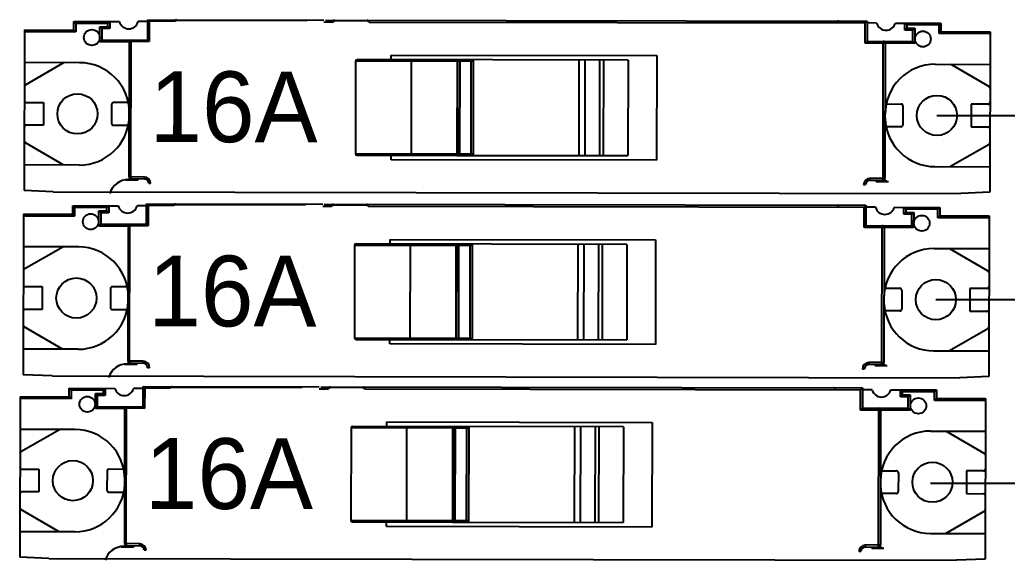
# Model space of a CAD drawing. Extents: x -4780 to 4154, y -1673 to 3208.
# Drawn here: x 2666.8 to 2848.9, y 2453.2 to 2552.8 of the extents above; entities that cross this region are included whole.
import ezdxf

# ---------------------------------------------------------------- set-up
doc = ezdxf.new("R2010")
doc.units = 0
doc.header["$MEASUREMENT"] = 0
doc.layers.add('Unifilar', color=255, linetype='Continuous')
doc.styles.add('PADRÃO', font='', dxfattribs={"height": 0.2})
doc.styles.get('PADRÃO').set_extended_font_data('AvantGarde Bk BT')

msp = doc.modelspace()

# ---------------------------------------------------------------- linework, layer by layer
at = {"color": 7, "linetype": 'Continuous'}
for p, q in [((2690.433, 2549.056), (2690.44, 2552.792)), ((2690.44, 2552.792), (2722.915, 2552.732)), ((2690.44, 2552.792), (2690.719, 2552.512)), ((2719.743, 2552.598), (2695.748, 2552.643)), ((2723.194, 2552.731), (2823.063, 2552.547)), ((2724.731, 2552.729), (2724.521, 2552.38)), ((2724.87, 2552.589), (2724.521, 2552.38)), ((2730.946, 2552.577), (2724.87, 2552.589)), ((2731.295, 2552.367), (2731.086, 2552.717)), ((2822.713, 2552.198), (2823.063, 2552.547)), ((2823.063, 2552.547), (2823.056, 2548.81)), ((2667.739, 2550.913), (2667.684, 2521.337)), ((2667.739, 2550.913), (2676.818, 2550.897)), ((2676.818, 2550.897), (2676.821, 2552.468)), ((2677.167, 2550.547), (2676.818, 2550.897)), ((2676.821, 2552.468), (2685.226, 2552.452)), ((2677.17, 2552.118), (2676.821, 2552.468)), ((2677.17, 2552.118), (2677.167, 2550.547)), ((2683.106, 2552.107), (2677.17, 2552.118)), ((2681.633, 2548.723), (2681.638, 2551.516)), ((2681.638, 2551.516), (2683.105, 2551.514)), ((2681.638, 2551.516), (2681.987, 2551.166)), ((2681.987, 2551.166), (2681.983, 2549.071)), ((2683.453, 2551.164), (2681.987, 2551.166)), ((2683.105, 2551.514), (2683.106, 2552.107)), ((2683.105, 2551.514), (2683.453, 2551.164)), ((2683.106, 2552.107), (2683.456, 2552.456)), ((2683.456, 2552.456), (2683.453, 2551.164)), ((2690.439, 2552.443), (2688.67, 2552.446)), ((2690.719, 2552.512), (2690.712, 2548.776)), ((2695.468, 2552.503), (2690.719, 2552.512)), ((2722.914, 2552.383), (2724.521, 2552.38)), ((2731.295, 2552.367), (2822.713, 2552.198)), ((2822.707, 2548.462), (2822.713, 2552.198)), ((2824.833, 2552.194), (2823.063, 2552.198)), ((2828.277, 2552.188), (2836.681, 2552.172)), ((2830.044, 2550.893), (2830.046, 2552.185)), ((2830.394, 2551.241), (2830.044, 2550.893)), ((2831.511, 2550.89), (2830.044, 2550.893)), ((2830.046, 2552.185), (2830.395, 2551.835)), ((2830.395, 2551.835), (2830.394, 2551.241)), ((2830.394, 2551.241), (2831.861, 2551.238)), ((2836.331, 2551.824), (2830.395, 2551.835)), ((2831.507, 2548.795), (2831.511, 2550.89)), ((2831.861, 2551.238), (2831.511, 2550.89)), ((2831.861, 2551.238), (2831.855, 2548.445)), ((2836.328, 2550.252), (2836.331, 2551.824)), ((2836.331, 2551.824), (2836.681, 2552.172)), ((2836.681, 2552.172), (2836.678, 2550.601)), ((2677.167, 2550.547), (2667.738, 2550.564)), ((2681.633, 2548.723), (2681.983, 2549.071)), ((2681.983, 2549.071), (2690.433, 2549.056)), ((2687.314, 2523.865), (2687.36, 2549.061)), ((2690.712, 2548.776), (2690.433, 2549.056)), ((2836.328, 2550.252), (2836.678, 2550.601)), ((2845.757, 2550.235), (2836.328, 2550.252)), ((2836.678, 2550.601), (2845.757, 2550.584)), ((2845.757, 2550.584), (2845.703, 2521.008)), ((2687.08, 2548.713), (2681.633, 2548.723)), ((2687.034, 2523.865), (2687.08, 2548.783)), ((2690.712, 2548.776), (2687.08, 2548.783)), ((2822.707, 2548.462), (2823.056, 2548.81)), ((2831.855, 2548.445), (2822.707, 2548.462)), ((2823.056, 2548.81), (2831.507, 2548.795)), ((2826.013, 2523.608), (2826.059, 2548.805)), ((2826.408, 2548.455), (2826.362, 2523.607)), ((2831.855, 2548.445), (2831.507, 2548.795)), ((2778.997, 2545.359), (2729.051, 2545.451)), ((2735.333, 2545.439), (2735.335, 2546.277)), ((2735.335, 2546.277), (2784.286, 2546.187)), ((2747.449, 2545.353), (2747.449, 2545.412)), ((2769.943, 2545.375), (2769.91, 2527.776)), ((2771.077, 2527.774), (2771.11, 2545.373)), ((2773.743, 2545.368), (2773.71, 2527.769)), ((2774.478, 2527.768), (2774.51, 2545.367)), ((2778.997, 2545.359), (2778.965, 2527.759)), ((2784.286, 2546.187), (2784.251, 2526.911)), ((2677.855, 2544.889), (2667.728, 2544.907)), ((2667.895, 2540.818), (2674.986, 2544.894)), ((2728.77, 2545.172), (2728.739, 2528.132)), ((2747.541, 2545.137), (2728.77, 2545.172)), ((2739.042, 2528.112), (2739.073, 2545.153)), ((2747.509, 2528.097), (2747.541, 2545.137)), ((2747.604, 2528.097), (2747.636, 2545.137)), ((2750.529, 2545.132), (2747.636, 2545.137)), ((2747.985, 2528.096), (2748.017, 2545.137)), ((2750.036, 2545.133), (2750.004, 2528.092)), ((2750.498, 2528.091), (2750.529, 2545.132)), ((2835.62, 2544.597), (2845.746, 2544.578)), ((2838.488, 2544.592), (2845.564, 2540.489)), ((2668.064, 2537.574), (2671.206, 2537.568)), ((2671.206, 2537.568), (2671.199, 2533.378)), ((2683.777, 2537.195), (2683.77, 2533.704)), ((2686.846, 2537.539), (2684.126, 2537.544)), ((2826.601, 2537.28), (2829.321, 2537.275)), ((2829.669, 2536.926), (2829.663, 2533.434)), ((2842.241, 2537.252), (2842.233, 2533.061)), ((2845.383, 2537.246), (2842.241, 2537.252)), ((2671.199, 2533.378), (2668.056, 2533.383)), ((2684.119, 2533.354), (2686.821, 2533.349)), ((2829.313, 2533.085), (2826.61, 2533.09)), ((2842.233, 2533.061), (2845.376, 2533.055)), ((2674.951, 2526.038), (2667.875, 2530.14)), ((2845.544, 2529.812), (2838.453, 2525.735)), ((2728.739, 2528.132), (2747.509, 2528.097)), ((2729.018, 2527.852), (2747.417, 2527.818)), ((2735.299, 2527.002), (2735.3, 2527.84)), ((2747.417, 2527.822), (2747.417, 2527.881)), ((2747.502, 2527.817), (2778.965, 2527.759)), ((2747.604, 2528.097), (2750.498, 2528.091)), ((2677.82, 2526.032), (2667.693, 2526.051)), ((2784.251, 2526.911), (2735.299, 2527.002)), ((2835.585, 2525.74), (2845.711, 2525.722)), ((2686.894, 2523.524), (2686.894, 2523.352)), ((2686.894, 2523.524), (2689.807, 2523.468)), ((2689.814, 2523.817), (2687.314, 2523.865)), ((2688.64, 2523.491), (2688.639, 2523.219)), ((2689.807, 2523.468), (2689.814, 2523.817)), ((2826.013, 2523.608), (2823.583, 2523.57)), ((2823.583, 2523.57), (2823.588, 2523.221)), ((2826.013, 2523.608), (2826.362, 2523.607)), ((2826.018, 2523.259), (2826.013, 2523.608)), ((2688.639, 2523.219), (2686.393, 2523.223)), ((2690.978, 2522.628), (2690.629, 2522.629)), ((2822.763, 2522.384), (2822.414, 2522.385)), ((2823.588, 2523.221), (2826.501, 2523.266)), ((2824.755, 2523.239), (2824.755, 2522.967)), ((2827.001, 2522.963), (2824.755, 2522.967)), ((2826.501, 2523.266), (2826.501, 2523.094)), ((2673.022, 2521.107), (2667.684, 2521.337)), ((2845.703, 2521.008), (2840.365, 2520.798)), ((2676.612, 2516.961), (2676.615, 2518.533)), ((2676.615, 2518.533), (2685.02, 2518.517)), ((2676.964, 2518.183), (2676.615, 2518.533)), ((2676.964, 2518.183), (2676.961, 2516.612)), ((2682.9, 2518.172), (2676.964, 2518.183)), ((2682.899, 2517.578), (2682.9, 2518.172)), ((2682.9, 2518.172), (2683.25, 2518.521)), ((2683.25, 2518.521), (2683.247, 2517.229)), ((2690.234, 2518.508), (2688.464, 2518.511)), ((2690.227, 2515.12), (2690.234, 2518.857)), ((2690.234, 2518.857), (2722.709, 2518.797)), ((2690.234, 2518.857), (2690.513, 2518.577)), ((2690.513, 2518.577), (2690.506, 2514.841)), ((2695.262, 2518.568), (2690.513, 2518.577)), ((2719.538, 2518.663), (2695.542, 2518.707)), ((2722.709, 2518.448), (2724.315, 2518.445)), ((2722.989, 2518.796), (2822.857, 2518.612)), ((2724.525, 2518.793), (2724.315, 2518.445)), ((2724.664, 2518.653), (2724.315, 2518.445)), ((2730.74, 2518.642), (2724.664, 2518.653)), ((2731.089, 2518.432), (2730.88, 2518.782)), ((2731.089, 2518.432), (2822.508, 2518.263)), ((2822.501, 2514.527), (2822.508, 2518.263)), ((2822.508, 2518.263), (2822.857, 2518.612)), ((2822.857, 2518.612), (2822.851, 2514.875)), ((2824.627, 2518.259), (2822.857, 2518.262)), ((2828.071, 2518.253), (2836.475, 2518.237)), ((2829.838, 2516.957), (2829.841, 2518.249)), ((2829.841, 2518.249), (2830.189, 2517.9)), ((2836.125, 2517.889), (2836.475, 2518.237)), ((2836.475, 2518.237), (2836.472, 2516.666)), ((2667.533, 2516.978), (2667.479, 2487.402)), ((2667.533, 2516.978), (2676.612, 2516.961)), ((2676.961, 2516.612), (2667.533, 2516.629)), ((2676.961, 2516.612), (2676.612, 2516.961)), ((2681.427, 2514.788), (2681.432, 2517.581)), ((2681.432, 2517.581), (2682.899, 2517.578)), ((2681.432, 2517.581), (2681.781, 2517.231)), ((2681.781, 2517.231), (2681.777, 2515.136)), ((2683.247, 2517.229), (2681.781, 2517.231)), ((2682.899, 2517.578), (2683.247, 2517.229)), ((2830.188, 2517.306), (2829.838, 2516.957)), ((2831.305, 2516.955), (2829.838, 2516.957)), ((2830.189, 2517.9), (2830.188, 2517.306)), ((2830.188, 2517.306), (2831.655, 2517.303)), ((2836.125, 2517.889), (2830.189, 2517.9)), ((2831.301, 2514.86), (2831.305, 2516.955)), ((2831.655, 2517.303), (2831.305, 2516.955)), ((2831.655, 2517.303), (2831.65, 2514.51)), ((2836.123, 2516.317), (2836.125, 2517.889)), ((2836.123, 2516.317), (2836.472, 2516.666)), ((2845.551, 2516.3), (2836.123, 2516.317)), ((2836.472, 2516.666), (2845.551, 2516.649)), ((2845.551, 2516.649), (2845.497, 2487.073)), ((2681.427, 2514.788), (2681.777, 2515.136)), ((2686.874, 2514.777), (2681.427, 2514.788)), ((2681.777, 2515.136), (2690.227, 2515.12)), ((2686.829, 2489.93), (2686.875, 2514.847)), ((2690.506, 2514.841), (2686.875, 2514.847)), ((2687.108, 2489.93), (2687.154, 2515.126)), ((2690.506, 2514.841), (2690.227, 2515.12)), ((2822.501, 2514.527), (2822.851, 2514.875)), ((2831.65, 2514.51), (2822.501, 2514.527)), ((2822.851, 2514.875), (2831.301, 2514.86)), ((2825.807, 2489.673), (2825.854, 2514.87)), ((2826.202, 2514.52), (2826.156, 2489.672)), ((2831.65, 2514.51), (2831.301, 2514.86)), ((2677.649, 2510.953), (2667.522, 2510.972)), ((2667.689, 2506.882), (2674.78, 2510.959)), ((2728.564, 2511.237), (2728.533, 2494.196)), ((2747.335, 2511.202), (2728.564, 2511.237)), ((2778.791, 2511.423), (2728.845, 2511.516)), ((2735.127, 2511.504), (2735.129, 2512.342)), ((2735.129, 2512.342), (2784.08, 2512.252)), ((2738.836, 2494.177), (2738.867, 2511.218)), ((2747.243, 2511.418), (2747.244, 2511.477)), ((2747.303, 2494.162), (2747.335, 2511.202)), ((2747.398, 2494.161), (2747.43, 2511.202)), ((2750.324, 2511.197), (2747.43, 2511.202)), ((2747.779, 2494.161), (2747.811, 2511.201)), ((2749.83, 2511.198), (2749.799, 2494.157)), ((2750.292, 2494.156), (2750.324, 2511.197)), ((2769.737, 2511.44), (2769.704, 2493.841)), ((2770.871, 2493.839), (2770.904, 2511.438)), ((2773.537, 2511.433), (2773.505, 2493.834)), ((2774.272, 2493.832), (2774.305, 2511.432)), ((2778.791, 2511.423), (2778.759, 2493.824)), ((2784.08, 2512.252), (2784.045, 2492.976)), ((2835.414, 2510.662), (2845.54, 2510.643)), ((2838.282, 2510.656), (2845.358, 2506.554)), ((2667.858, 2503.638), (2671.001, 2503.633)), ((2671.001, 2503.633), (2670.993, 2499.442)), ((2686.64, 2503.604), (2683.921, 2503.609)), ((2683.571, 2503.26), (2683.564, 2499.768)), ((2826.395, 2503.345), (2829.115, 2503.34)), ((2829.463, 2502.99), (2829.457, 2499.498)), ((2842.035, 2503.316), (2842.027, 2499.126)), ((2845.178, 2503.311), (2842.035, 2503.316)), ((2670.993, 2499.442), (2667.85, 2499.448)), ((2683.913, 2499.418), (2686.616, 2499.413)), ((2829.107, 2499.15), (2826.404, 2499.155)), ((2842.027, 2499.126), (2845.17, 2499.12)), ((2674.745, 2492.102), (2667.669, 2496.205)), ((2845.338, 2495.876), (2838.248, 2491.8)), ((2728.533, 2494.196), (2747.303, 2494.162)), ((2728.812, 2493.916), (2747.211, 2493.882)), ((2735.093, 2493.067), (2735.095, 2493.905)), ((2784.045, 2492.976), (2735.093, 2493.067)), ((2747.211, 2493.887), (2747.211, 2493.946)), ((2747.296, 2493.882), (2778.759, 2493.824)), ((2747.398, 2494.161), (2750.292, 2494.156)), ((2677.614, 2492.097), (2667.487, 2492.116)), ((2835.379, 2491.805), (2845.505, 2491.787)), ((2688.434, 2489.283), (2686.187, 2489.288)), ((2686.688, 2489.589), (2686.688, 2489.417)), ((2686.688, 2489.589), (2689.601, 2489.533)), ((2689.608, 2489.882), (2687.108, 2489.93)), ((2688.434, 2489.555), (2688.434, 2489.283)), ((2689.601, 2489.533), (2689.608, 2489.882)), ((2825.807, 2489.673), (2823.377, 2489.635)), ((2823.377, 2489.635), (2823.382, 2489.285)), ((2823.382, 2489.285), (2826.295, 2489.331)), ((2824.549, 2489.304), (2824.549, 2489.032)), ((2826.795, 2489.028), (2824.549, 2489.032)), ((2825.807, 2489.673), (2826.156, 2489.672)), ((2825.812, 2489.323), (2825.807, 2489.673)), ((2826.295, 2489.331), (2826.295, 2489.158)), ((2672.816, 2487.172), (2667.479, 2487.402)), ((2690.772, 2488.693), (2690.423, 2488.693)), ((2822.557, 2488.449), (2822.208, 2488.45)), ((2845.497, 2487.073), (2840.159, 2486.863)), ((2689.593, 2481.49), (2689.6, 2485.227)), ((2689.6, 2485.227), (2722.075, 2485.167)), ((2689.6, 2485.227), (2689.879, 2484.947)), ((2675.978, 2483.331), (2675.981, 2484.903)), ((2675.981, 2484.903), (2684.386, 2484.887)), ((2676.33, 2484.553), (2675.981, 2484.903)), ((2676.33, 2484.553), (2676.327, 2482.982)), ((2682.266, 2484.542), (2676.33, 2484.553)), ((2680.793, 2481.157), (2680.798, 2483.951)), ((2680.798, 2483.951), (2682.265, 2483.948)), ((2680.798, 2483.951), (2681.147, 2483.601)), ((2681.147, 2483.601), (2681.143, 2481.506)), ((2682.613, 2483.598), (2681.147, 2483.601)), ((2682.265, 2483.948), (2682.266, 2484.542)), ((2682.265, 2483.948), (2682.613, 2483.598)), ((2682.266, 2484.542), (2682.616, 2484.89)), ((2682.616, 2484.89), (2682.613, 2483.598)), ((2689.599, 2484.878), (2687.83, 2484.881)), ((2689.879, 2484.947), (2689.872, 2481.211)), ((2694.628, 2484.938), (2689.879, 2484.947)), ((2718.903, 2485.033), (2694.908, 2485.077)), ((2722.074, 2484.818), (2723.681, 2484.815)), ((2722.354, 2485.166), (2822.223, 2484.981)), ((2723.891, 2485.163), (2723.681, 2484.815)), ((2724.03, 2485.023), (2723.681, 2484.815)), ((2730.106, 2485.012), (2724.03, 2485.023)), ((2730.455, 2484.802), (2730.246, 2485.152)), ((2730.455, 2484.802), (2821.873, 2484.633)), ((2821.867, 2480.897), (2821.873, 2484.633)), ((2821.873, 2484.633), (2822.223, 2484.981)), ((2822.223, 2484.981), (2822.216, 2481.245)), ((2823.993, 2484.629), (2822.223, 2484.632)), ((2827.437, 2484.623), (2835.841, 2484.607)), ((2829.204, 2483.327), (2829.206, 2484.619)), ((2829.554, 2483.676), (2829.204, 2483.327)), ((2829.206, 2484.619), (2829.555, 2484.27)), ((2829.555, 2484.27), (2829.554, 2483.676)), ((2829.554, 2483.676), (2831.021, 2483.673)), ((2835.491, 2484.259), (2829.555, 2484.27)), ((2831.021, 2483.673), (2830.671, 2483.325)), ((2831.021, 2483.673), (2831.015, 2480.88)), ((2835.488, 2482.687), (2835.491, 2484.259)), ((2835.491, 2484.259), (2835.841, 2484.607)), ((2835.841, 2484.607), (2835.838, 2483.036)), ((2666.899, 2483.348), (2666.844, 2453.772)), ((2676.327, 2482.982), (2666.898, 2482.999)), ((2666.899, 2483.348), (2675.978, 2483.331)), ((2676.327, 2482.982), (2675.978, 2483.331)), ((2830.671, 2483.325), (2829.204, 2483.327)), ((2830.667, 2481.23), (2830.671, 2483.325)), ((2835.488, 2482.687), (2835.838, 2483.036)), ((2844.917, 2482.67), (2835.488, 2482.687)), ((2835.838, 2483.036), (2844.917, 2483.019)), ((2844.917, 2483.019), (2844.863, 2453.443)), ((2680.793, 2481.157), (2681.143, 2481.506)), ((2686.24, 2481.147), (2680.793, 2481.157)), ((2681.143, 2481.506), (2689.593, 2481.49)), ((2686.194, 2456.3), (2686.24, 2481.217)), ((2689.872, 2481.211), (2686.24, 2481.217)), ((2686.474, 2456.3), (2686.52, 2481.496)), ((2689.872, 2481.211), (2689.593, 2481.49)), ((2821.867, 2480.897), (2822.216, 2481.245)), ((2831.015, 2480.88), (2821.867, 2480.897)), ((2822.216, 2481.245), (2830.667, 2481.23)), ((2825.173, 2456.042), (2825.219, 2481.24)), ((2825.568, 2480.89), (2825.522, 2456.042)), ((2831.015, 2480.88), (2830.667, 2481.23)), ((2734.493, 2477.874), (2734.495, 2478.712)), ((2734.495, 2478.712), (2783.446, 2478.622)), ((2783.446, 2478.622), (2783.411, 2459.346)), ((2677.015, 2477.323), (2666.888, 2477.342)), ((2667.055, 2473.252), (2674.146, 2477.329)), ((2727.93, 2477.607), (2727.899, 2460.566)), ((2746.701, 2477.572), (2727.93, 2477.607)), ((2778.157, 2477.793), (2728.211, 2477.886)), ((2738.202, 2460.547), (2738.233, 2477.588)), ((2746.609, 2477.788), (2746.609, 2477.847)), ((2746.669, 2460.532), (2746.701, 2477.572)), ((2746.764, 2460.531), (2746.796, 2477.572)), ((2749.689, 2477.567), (2746.796, 2477.572)), ((2747.145, 2460.531), (2747.177, 2477.571)), ((2749.196, 2477.567), (2749.164, 2460.527)), ((2749.658, 2460.526), (2749.689, 2477.567)), ((2769.103, 2477.81), (2769.07, 2460.211)), ((2770.237, 2460.209), (2770.27, 2477.808)), ((2772.903, 2477.803), (2772.87, 2460.204)), ((2773.638, 2460.202), (2773.671, 2477.802)), ((2778.157, 2477.793), (2778.125, 2460.194)), ((2834.78, 2477.032), (2844.906, 2477.013)), ((2837.648, 2477.026), (2844.724, 2472.924)), ((2667.224, 2470.008), (2670.366, 2470.003)), ((2670.366, 2470.003), (2670.359, 2465.812)), ((2682.937, 2469.63), (2682.93, 2466.138)), ((2686.006, 2469.974), (2683.286, 2469.979)), ((2825.761, 2469.715), (2828.481, 2469.71)), ((2828.829, 2469.36), (2828.823, 2465.868)), ((2841.401, 2469.686), (2841.393, 2465.496)), ((2844.543, 2469.68), (2841.401, 2469.686)), ((2670.359, 2465.812), (2667.216, 2465.818)), ((2683.279, 2465.788), (2685.981, 2465.783)), ((2828.473, 2465.52), (2825.77, 2465.525)), ((2841.393, 2465.496), (2844.536, 2465.49)), ((2674.111, 2458.472), (2667.035, 2462.575)), ((2844.704, 2462.246), (2837.613, 2458.17)), ((2727.899, 2460.566), (2746.669, 2460.532)), ((2728.178, 2460.286), (2746.577, 2460.252)), ((2734.459, 2459.437), (2734.461, 2460.275)), ((2746.577, 2460.257), (2746.577, 2460.316)), ((2746.662, 2460.252), (2778.125, 2460.194)), ((2746.764, 2460.531), (2749.658, 2460.526)), ((2676.98, 2458.467), (2666.853, 2458.486)), ((2783.411, 2459.346), (2734.459, 2459.437)), ((2834.745, 2458.175), (2844.871, 2458.156)), ((2688.974, 2456.252), (2686.474, 2456.3)), ((2688.967, 2455.903), (2688.974, 2456.252)), ((2687.799, 2455.653), (2685.553, 2455.658)), ((2686.054, 2455.959), (2686.054, 2455.786)), ((2686.054, 2455.959), (2688.967, 2455.903)), ((2687.8, 2455.925), (2687.799, 2455.653)), ((2690.138, 2455.063), (2689.789, 2455.063)), ((2821.923, 2454.819), (2821.574, 2454.82)), ((2825.173, 2456.042), (2822.743, 2456.005)), ((2822.743, 2456.005), (2822.748, 2455.655)), ((2822.748, 2455.655), (2825.661, 2455.701)), ((2823.915, 2455.674), (2823.915, 2455.402)), ((2826.161, 2455.398), (2823.915, 2455.402)), ((2825.173, 2456.042), (2825.522, 2456.042)), ((2825.178, 2455.693), (2825.173, 2456.042)), ((2825.661, 2455.701), (2825.661, 2455.528)), ((2672.182, 2453.542), (2666.844, 2453.772)), ((2844.863, 2453.443), (2839.525, 2453.233))]:
    msp.add_line(p, q, dxfattribs=at)
for p, q in [((2835.951, 2535.168), (2927.124, 2535.168)), ((2673.022, 2521.107), (2840.365, 2520.798)), ((2835.745, 2501.233), (2972.124, 2501.233)), ((2672.816, 2487.172), (2840.159, 2486.863)), ((2834.762, 2467.403), (3017.124, 2467.403)), ((2672.182, 2453.542), (2839.525, 2453.233))]:
    msp.add_line(p, q)
for centre, radius in [((2680.133, 2549.529), 1.449), ((2833.358, 2549.245), 1.449), ((2677.488, 2535.461), 3.701), ((2835.951, 2535.168), 3.701), ((2679.927, 2515.593), 1.449), ((2833.153, 2515.31), 1.449), ((2677.282, 2501.526), 3.701), ((2835.745, 2501.233), 3.701), ((2679.293, 2481.963), 1.449), ((2832.518, 2481.68), 1.449), ((2676.648, 2467.896), 3.701), ((2835.111, 2467.603), 3.701)]:
    msp.add_circle(centre, radius, dxfattribs=at)
for centre, radius, start, end in [((2695.747, 2552.503), 0.279, 89.89404, 179.89545), ((2724.731, 2552.589), 0.14, 359.89404, 89.89404), ((2731.086, 2552.577), 0.14, 89.89404, 179.89404), ((2817.685, 2552.208), 0.349, 359.89404, 89.89404), ((2686.948, 2552.903), 1.781, 194.66181, 345.12626), ((2826.555, 2552.645), 1.781, 194.66181, 345.12626), ((2687.36, 2548.782), 0.279, 89.89404, 179.89404), ((2826.059, 2548.456), 0.349, 359.89404, 89.89404), ((2729.05, 2545.172), 0.279, 89.89404, 179.89404), ((2747.278, 2545.167), 0.253, 46.94378, 54.69998), ((2677.837, 2535.67), 9.219, 359.89404, 89.89404), ((2835.602, 2535.378), 9.219, 89.89404, 179.89404), ((2668.069, 2540.515), 0.349, 119.89404, 179.89404), ((2845.389, 2540.187), 0.349, 359.89404, 59.89404), ((2668.064, 2537.923), 0.349, 179.89404, 269.89404), ((2684.126, 2537.195), 0.349, 89.89404, 179.89404), ((2829.32, 2536.926), 0.349, 359.89404, 89.89404), ((2845.384, 2537.595), 0.349, 269.89404, 359.89404), ((2677.837, 2535.26), 9.228, 269.89404, 357.34798), ((2835.602, 2534.968), 9.228, 182.4401, 269.89404), ((2668.055, 2533.034), 0.349, 89.89404, 179.89404), ((2684.119, 2533.703), 0.349, 179.89404, 269.89404), ((2829.313, 2533.434), 0.349, 269.89404, 359.89404), ((2845.375, 2532.706), 0.349, 359.89404, 89.89404), ((2668.05, 2530.442), 0.349, 179.89404, 239.89404), ((2845.37, 2530.114), 0.349, 299.89404, 359.89404), ((2729.018, 2528.131), 0.279, 179.89404, 269.89404), ((2687.384, 2523.864), 0.349, 179.89404, 268.89404), ((2689.791, 2522.63), 0.838, 359.89404, 88.89404), ((2689.791, 2522.63), 1.187, 359.89404, 88.89404), ((2823.601, 2522.383), 1.187, 90.89404, 179.89404), ((2826.013, 2523.608), 0.349, 270.89404, 359.89404), ((2686.887, 2519.73), 3.622, 89.89404, 162.54665), ((2823.601, 2522.383), 0.838, 90.89404, 179.89404), ((2686.743, 2518.968), 1.781, 194.66181, 345.12626), ((2695.541, 2518.568), 0.279, 89.89404, 179.89545), ((2724.525, 2518.654), 0.14, 359.89404, 89.89404), ((2730.88, 2518.642), 0.14, 89.89404, 179.89404), ((2817.479, 2518.272), 0.349, 359.89404, 89.89404), ((2826.35, 2518.71), 1.781, 194.66181, 345.12626), ((2687.154, 2514.847), 0.279, 89.89404, 179.89404), ((2825.853, 2514.52), 0.349, 359.89404, 89.89404), ((2677.632, 2501.735), 9.219, 359.89404, 89.89404), ((2728.844, 2511.236), 0.279, 89.89404, 179.89404), ((2747.072, 2511.232), 0.253, 46.94378, 54.69998), ((2835.397, 2501.443), 9.219, 89.89404, 179.89404), ((2667.863, 2506.58), 0.349, 119.89404, 179.89404), ((2845.183, 2506.252), 0.349, 359.89404, 59.89404), ((2667.858, 2503.988), 0.349, 179.89404, 269.89404), ((2683.92, 2503.26), 0.349, 89.89404, 179.89404), ((2845.178, 2503.66), 0.349, 269.89404, 359.89404), ((2829.114, 2502.991), 0.349, 359.89404, 89.89404), ((2677.631, 2501.325), 9.228, 269.89404, 357.34798), ((2683.914, 2499.768), 0.349, 179.89404, 269.89404), ((2835.396, 2501.033), 9.228, 182.4401, 269.89404), ((2667.849, 2499.099), 0.349, 89.89404, 179.89404), ((2829.108, 2499.499), 0.349, 269.89404, 359.89404), ((2845.169, 2498.771), 0.349, 359.89404, 89.89404), ((2667.845, 2496.507), 0.349, 179.89404, 239.89404), ((2845.164, 2496.179), 0.349, 299.89404, 359.89404), ((2728.812, 2494.196), 0.279, 179.89404, 269.89404), ((2686.681, 2485.795), 3.622, 89.89404, 162.54665), ((2687.178, 2489.929), 0.349, 179.89404, 268.89404), ((2689.585, 2488.695), 0.838, 359.89404, 88.89404), ((2689.585, 2488.695), 1.187, 359.89404, 88.89404), ((2823.395, 2488.448), 1.187, 90.89404, 179.89404), ((2823.395, 2488.448), 0.838, 90.89404, 179.89404), ((2825.807, 2489.673), 0.349, 270.89404, 359.89404), ((2694.907, 2484.938), 0.279, 89.89404, 179.89545), ((2686.108, 2485.338), 1.781, 194.66181, 345.12626), ((2723.891, 2485.024), 0.14, 359.89404, 89.89404), ((2730.246, 2485.012), 0.14, 89.89404, 179.89404), ((2816.845, 2484.642), 0.349, 359.89404, 89.89404), ((2825.715, 2485.08), 1.781, 194.66181, 345.12626), ((2686.52, 2481.217), 0.279, 89.89404, 179.89404), ((2825.219, 2480.89), 0.349, 359.89404, 89.89404), ((2676.998, 2468.105), 9.219, 359.89404, 89.89404), ((2728.21, 2477.606), 0.279, 89.89404, 179.89404), ((2746.438, 2477.602), 0.253, 46.94378, 54.69998), ((2834.763, 2467.813), 9.219, 89.89404, 179.89404), ((2667.229, 2472.95), 0.349, 119.89404, 179.89404), ((2844.549, 2472.622), 0.349, 359.89404, 59.89404), ((2667.224, 2470.358), 0.349, 179.89404, 269.89404), ((2683.286, 2469.63), 0.349, 89.89404, 179.89404), ((2828.48, 2469.361), 0.349, 359.89404, 89.89404), ((2844.544, 2470.03), 0.349, 269.89404, 359.89404), ((2676.997, 2467.695), 9.228, 269.89404, 357.34798), ((2834.762, 2467.403), 9.228, 182.4401, 269.89404), ((2667.215, 2465.469), 0.349, 89.89404, 179.89404), ((2683.279, 2466.138), 0.349, 179.89404, 269.89404), ((2828.473, 2465.869), 0.349, 269.89404, 359.89404), ((2844.535, 2465.141), 0.349, 359.89404, 89.89404), ((2667.21, 2462.877), 0.349, 179.89404, 239.89404), ((2844.53, 2462.549), 0.349, 299.89404, 359.89404), ((2728.178, 2460.566), 0.279, 179.89404, 269.89404), ((2686.544, 2456.299), 0.349, 179.89404, 268.89404), ((2688.951, 2455.065), 1.187, 359.89404, 88.89404), ((2686.047, 2452.165), 3.622, 89.89404, 162.54665), ((2688.951, 2455.065), 0.838, 359.89404, 88.89404), ((2822.761, 2454.817), 1.187, 90.89404, 179.89404), ((2822.761, 2454.817), 0.838, 90.89404, 179.89404), ((2825.173, 2456.042), 0.349, 270.89404, 359.89404)]:
    msp.add_arc(centre, radius, start, end, dxfattribs=at)
for points, knots in [([(2695.617, 2552.627), (2695.595, 2552.621), (2695.535, 2552.601), (2695.468, 2552.547), (2695.468, 2552.503)], [0, 0, 0, 0, 0.3387477, 1, 1, 1, 1]), ([(2695.748, 2552.643), (2695.736, 2552.643), (2695.692, 2552.641), (2695.648, 2552.635), (2695.617, 2552.627)], [0, 0, 0, 0, 0.259248, 1, 1, 1, 1]), ([(2730.966, 2552.566), (2730.961, 2552.569), (2730.954, 2552.572), (2730.949, 2552.576), (2730.946, 2552.577), (2730.946, 2552.577)], [0, 0, 0, 0, 0.7420272, 0.9336705, 1, 1, 1, 1]), ([(2731.295, 2552.367), (2731.231, 2552.408), (2731.12, 2552.472), (2731.011, 2552.539), (2730.966, 2552.566)], [0, 0, 0, 0, 0.5929043, 1, 1, 1, 1]), ([(2738.949, 2545.395), (2738.987, 2545.37), (2739.052, 2545.296), (2739.073, 2545.201), (2739.073, 2545.153)], [0, 0, 0, 0, 0.4881798, 1, 1, 1, 1]), ([(2747.541, 2545.137), (2747.541, 2545.158), (2747.533, 2545.236), (2747.494, 2545.312), (2747.451, 2545.352)], [0, 0, 0, 0, 0.2576768, 1, 1, 1, 1]), ([(2748.017, 2545.137), (2748.017, 2545.208), (2747.96, 2545.355), (2747.814, 2545.416), (2747.744, 2545.416)], [0, 0, 0, 0, 0.5037753, 1, 1, 1, 1]), ([(2749.739, 2545.413), (2749.814, 2545.413), (2749.967, 2545.357), (2750.036, 2545.205), (2750.036, 2545.133)], [0, 0, 0, 0, 0.5089497, 1, 1, 1, 1]), ([(2739.042, 2528.112), (2739.041, 2528.042), (2739.003, 2527.933), (2738.892, 2527.849), (2738.825, 2527.834), (2738.792, 2527.834)], [0, 0, 0, 0, 0.5147035, 0.7616423, 1, 1, 1, 1]), ([(2747.322, 2527.827), (2747.358, 2527.837), (2747.426, 2527.877), (2747.47, 2527.942), (2747.485, 2527.978)], [0, 0, 0, 0, 0.487836, 1, 1, 1, 1]), ([(2747.604, 2528.097), (2747.604, 2528.056), (2747.589, 2527.975), (2747.541, 2527.908), (2747.513, 2527.881)], [0, 0, 0, 0, 0.5088324, 1, 1, 1, 1]), ([(2747.985, 2528.096), (2747.985, 2528.025), (2747.928, 2527.878), (2747.781, 2527.817), (2747.711, 2527.817)], [0, 0, 0, 0, 0.5037753, 1, 1, 1, 1]), ([(2750.004, 2528.092), (2750.004, 2528.02), (2749.935, 2527.869), (2749.781, 2527.813), (2749.706, 2527.813)], [0, 0, 0, 0, 0.4910037, 1, 1, 1, 1]), ([(2687.314, 2523.865), (2687.278, 2523.866), (2687.226, 2523.866), (2687.161, 2523.866), (2687.119, 2523.865), (2687.085, 2523.865), (2687.061, 2523.865), (2687.047, 2523.865), (2687.04, 2523.864), (2687.037, 2523.865), (2687.034, 2523.864), (2687.034, 2523.865)], [0, 0, 0, 0, 0.3821835, 0.5556768, 0.7071962, 0.8315087, 0.9237067, 0.9566914, 0.980577, 0.9951006, 1, 1, 1, 1]), ([(2687.314, 2523.865), (2687.312, 2523.821), (2687.314, 2523.738), (2687.327, 2523.627), (2687.341, 2523.557), (2687.364, 2523.515), (2687.377, 2523.515)], [0, 0, 0, 0, 0.369327, 0.6830643, 0.8977864, 1, 1, 1, 1]), ([(2695.411, 2518.691), (2695.389, 2518.686), (2695.329, 2518.666), (2695.262, 2518.612), (2695.262, 2518.568)], [0, 0, 0, 0, 0.3387477, 1, 1, 1, 1]), ([(2695.542, 2518.707), (2695.53, 2518.707), (2695.486, 2518.706), (2695.443, 2518.7), (2695.411, 2518.691)], [0, 0, 0, 0, 0.259248, 1, 1, 1, 1]), ([(2730.76, 2518.63), (2730.755, 2518.633), (2730.748, 2518.637), (2730.743, 2518.641), (2730.74, 2518.642), (2730.74, 2518.642)], [0, 0, 0, 0, 0.7420272, 0.9336705, 1, 1, 1, 1]), ([(2731.089, 2518.432), (2731.025, 2518.472), (2730.914, 2518.537), (2730.805, 2518.604), (2730.76, 2518.63)], [0, 0, 0, 0, 0.5929043, 1, 1, 1, 1]), ([(2738.743, 2511.46), (2738.782, 2511.435), (2738.846, 2511.361), (2738.867, 2511.266), (2738.867, 2511.218)], [0, 0, 0, 0, 0.4881798, 1, 1, 1, 1]), ([(2747.335, 2511.202), (2747.335, 2511.222), (2747.327, 2511.301), (2747.288, 2511.377), (2747.245, 2511.417)], [0, 0, 0, 0, 0.2576768, 1, 1, 1, 1]), ([(2747.811, 2511.201), (2747.811, 2511.272), (2747.754, 2511.42), (2747.608, 2511.481), (2747.538, 2511.481)], [0, 0, 0, 0, 0.5037753, 1, 1, 1, 1]), ([(2749.533, 2511.477), (2749.608, 2511.477), (2749.762, 2511.421), (2749.83, 2511.27), (2749.83, 2511.198)], [0, 0, 0, 0, 0.5089497, 1, 1, 1, 1]), ([(2738.836, 2494.177), (2738.836, 2494.107), (2738.797, 2493.997), (2738.686, 2493.914), (2738.619, 2493.898), (2738.586, 2493.898)], [0, 0, 0, 0, 0.5147035, 0.7616423, 1, 1, 1, 1]), ([(2747.116, 2493.891), (2747.152, 2493.902), (2747.22, 2493.942), (2747.264, 2494.007), (2747.279, 2494.043)], [0, 0, 0, 0, 0.487836, 1, 1, 1, 1]), ([(2747.398, 2494.161), (2747.398, 2494.121), (2747.383, 2494.04), (2747.335, 2493.973), (2747.307, 2493.946)], [0, 0, 0, 0, 0.5088324, 1, 1, 1, 1]), ([(2747.779, 2494.161), (2747.779, 2494.09), (2747.722, 2493.943), (2747.575, 2493.882), (2747.505, 2493.882)], [0, 0, 0, 0, 0.5037753, 1, 1, 1, 1]), ([(2749.799, 2494.157), (2749.798, 2494.085), (2749.729, 2493.933), (2749.576, 2493.878), (2749.501, 2493.878)], [0, 0, 0, 0, 0.4910037, 1, 1, 1, 1]), ([(2687.108, 2489.93), (2687.072, 2489.93), (2687.021, 2489.93), (2686.955, 2489.93), (2686.913, 2489.93), (2686.879, 2489.93), (2686.855, 2489.929), (2686.842, 2489.93), (2686.834, 2489.929), (2686.831, 2489.93), (2686.829, 2489.929), (2686.829, 2489.93)], [0, 0, 0, 0, 0.3821835, 0.5556768, 0.7071962, 0.8315087, 0.9237067, 0.9566914, 0.980577, 0.9951006, 1, 1, 1, 1]), ([(2687.108, 2489.93), (2687.107, 2489.885), (2687.108, 2489.803), (2687.121, 2489.692), (2687.135, 2489.622), (2687.159, 2489.58), (2687.171, 2489.58)], [0, 0, 0, 0, 0.369327, 0.6830643, 0.8977864, 1, 1, 1, 1]), ([(2694.777, 2485.061), (2694.755, 2485.056), (2694.695, 2485.036), (2694.628, 2484.982), (2694.628, 2484.938)], [0, 0, 0, 0, 0.3387477, 1, 1, 1, 1]), ([(2694.908, 2485.077), (2694.896, 2485.077), (2694.852, 2485.076), (2694.808, 2485.07), (2694.777, 2485.061)], [0, 0, 0, 0, 0.259248, 1, 1, 1, 1]), ([(2730.126, 2485), (2730.121, 2485.003), (2730.114, 2485.006), (2730.109, 2485.011), (2730.106, 2485.012), (2730.106, 2485.012)], [0, 0, 0, 0, 0.7420272, 0.9336705, 1, 1, 1, 1]), ([(2730.455, 2484.802), (2730.391, 2484.842), (2730.28, 2484.907), (2730.171, 2484.974), (2730.126, 2485)], [0, 0, 0, 0, 0.5929043, 1, 1, 1, 1]), ([(2738.109, 2477.83), (2738.147, 2477.805), (2738.212, 2477.731), (2738.233, 2477.636), (2738.233, 2477.588)], [0, 0, 0, 0, 0.4881798, 1, 1, 1, 1]), ([(2746.701, 2477.572), (2746.701, 2477.592), (2746.693, 2477.671), (2746.654, 2477.747), (2746.611, 2477.787)], [0, 0, 0, 0, 0.2576768, 1, 1, 1, 1]), ([(2747.177, 2477.571), (2747.177, 2477.642), (2747.12, 2477.79), (2746.974, 2477.851), (2746.904, 2477.851)], [0, 0, 0, 0, 0.5037753, 1, 1, 1, 1]), ([(2748.899, 2477.847), (2748.974, 2477.847), (2749.127, 2477.791), (2749.196, 2477.64), (2749.196, 2477.567)], [0, 0, 0, 0, 0.5089497, 1, 1, 1, 1]), ([(2738.202, 2460.547), (2738.201, 2460.477), (2738.163, 2460.367), (2738.052, 2460.284), (2737.985, 2460.268), (2737.952, 2460.268)], [0, 0, 0, 0, 0.5147035, 0.7616423, 1, 1, 1, 1]), ([(2746.482, 2460.261), (2746.518, 2460.272), (2746.586, 2460.312), (2746.63, 2460.377), (2746.645, 2460.412)], [0, 0, 0, 0, 0.487836, 1, 1, 1, 1]), ([(2746.764, 2460.531), (2746.764, 2460.491), (2746.749, 2460.41), (2746.701, 2460.343), (2746.673, 2460.316)], [0, 0, 0, 0, 0.5088324, 1, 1, 1, 1]), ([(2747.145, 2460.531), (2747.145, 2460.46), (2747.088, 2460.312), (2746.941, 2460.252), (2746.871, 2460.252)], [0, 0, 0, 0, 0.5037753, 1, 1, 1, 1]), ([(2749.164, 2460.527), (2749.164, 2460.455), (2749.095, 2460.303), (2748.941, 2460.248), (2748.867, 2460.248)], [0, 0, 0, 0, 0.4910037, 1, 1, 1, 1]), ([(2686.474, 2456.3), (2686.438, 2456.3), (2686.386, 2456.3), (2686.321, 2456.3), (2686.279, 2456.3), (2686.245, 2456.3), (2686.221, 2456.299), (2686.208, 2456.3), (2686.2, 2456.299), (2686.197, 2456.3), (2686.194, 2456.299), (2686.194, 2456.3)], [0, 0, 0, 0, 0.3821835, 0.5556768, 0.7071962, 0.8315087, 0.9237067, 0.9566914, 0.980577, 0.9951006, 1, 1, 1, 1]), ([(2686.474, 2456.3), (2686.472, 2456.255), (2686.474, 2456.173), (2686.487, 2456.061), (2686.501, 2455.992), (2686.524, 2455.95), (2686.537, 2455.95)], [0, 0, 0, 0, 0.369327, 0.6830643, 0.8977864, 1, 1, 1, 1])]:
    msp.add_open_spline(points, degree=3, knots=knots, dxfattribs=at)
for points in [[(2738.825, 2545.433), (2738.868, 2545.433), (2738.913, 2545.419), (2738.949, 2545.395)], [(2747.425, 2545.374), (2747.403, 2545.389), (2747.379, 2545.401), (2747.354, 2545.408)], [(2747.449, 2545.412), (2747.486, 2545.402), (2747.519, 2545.379), (2747.545, 2545.353)], [(2747.545, 2545.353), (2747.573, 2545.325), (2747.597, 2545.292), (2747.612, 2545.256)], [(2747.612, 2545.256), (2747.628, 2545.219), (2747.636, 2545.178), (2747.636, 2545.137)], [(2750.529, 2545.132), (2750.53, 2545.227), (2750.51, 2545.324), (2750.474, 2545.411)], [(2747.513, 2527.881), (2747.486, 2527.855), (2747.453, 2527.832), (2747.417, 2527.822)], [(2747.485, 2527.978), (2747.501, 2528.015), (2747.509, 2528.056), (2747.509, 2528.097)], [(2750.441, 2527.812), (2750.478, 2527.9), (2750.498, 2527.996), (2750.498, 2528.091)], [(2738.619, 2511.498), (2738.662, 2511.498), (2738.707, 2511.484), (2738.743, 2511.46)], [(2747.219, 2511.439), (2747.198, 2511.454), (2747.174, 2511.466), (2747.149, 2511.473)], [(2747.244, 2511.477), (2747.28, 2511.467), (2747.313, 2511.444), (2747.34, 2511.418)], [(2747.34, 2511.418), (2747.368, 2511.39), (2747.391, 2511.357), (2747.406, 2511.321)], [(2747.406, 2511.321), (2747.422, 2511.284), (2747.43, 2511.242), (2747.43, 2511.202)], [(2750.324, 2511.197), (2750.324, 2511.292), (2750.305, 2511.388), (2750.268, 2511.476)], [(2747.307, 2493.946), (2747.28, 2493.92), (2747.247, 2493.897), (2747.211, 2493.887)], [(2747.279, 2494.043), (2747.295, 2494.08), (2747.303, 2494.121), (2747.303, 2494.162)], [(2750.235, 2493.877), (2750.272, 2493.964), (2750.292, 2494.061), (2750.292, 2494.156)], [(2737.985, 2477.868), (2738.028, 2477.868), (2738.073, 2477.853), (2738.109, 2477.83)], [(2746.585, 2477.809), (2746.563, 2477.824), (2746.539, 2477.836), (2746.514, 2477.843)], [(2746.609, 2477.847), (2746.646, 2477.837), (2746.679, 2477.814), (2746.705, 2477.787)], [(2746.705, 2477.787), (2746.733, 2477.76), (2746.757, 2477.727), (2746.772, 2477.691)], [(2746.772, 2477.691), (2746.788, 2477.654), (2746.796, 2477.612), (2746.796, 2477.572)], [(2749.689, 2477.567), (2749.69, 2477.662), (2749.67, 2477.758), (2749.634, 2477.846)], [(2746.673, 2460.316), (2746.646, 2460.29), (2746.613, 2460.267), (2746.577, 2460.257)], [(2746.645, 2460.412), (2746.661, 2460.45), (2746.669, 2460.491), (2746.669, 2460.532)], [(2749.601, 2460.247), (2749.638, 2460.334), (2749.658, 2460.431), (2749.658, 2460.526)]]:
    msp.add_open_spline(points, degree=3, dxfattribs=at)

# ---------------------------------------------------------------- texts
at = {"layer": 'Unifilar', "ltscale": 0.015, "char_height": 13.0373, "attachment_point": 1, "rotation": 359.89404, "style": 'PADRÃO'}
for insert in [(2690.764, 2543.306), (2690.558, 2509.37), (2689.924, 2475.74)]:
    msp.add_mtext_dynamic_manual_height_columns('16A', width=225.50453, gutter_width=65.186, heights=[54.179], dxfattribs=dict(at, insert=insert))

doc.saveas('drawing.dxf')
